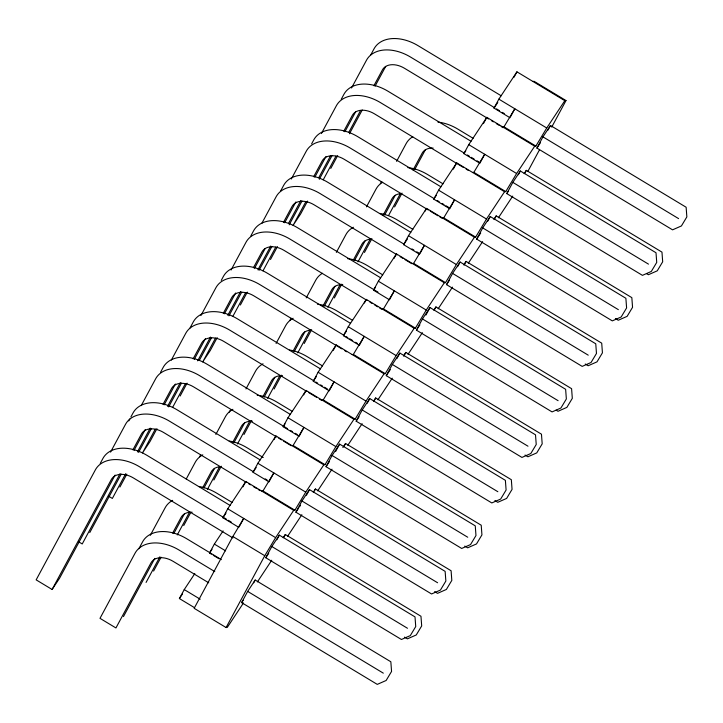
<?xml version="1.0" encoding="UTF-8"?>
<svg xmlns="http://www.w3.org/2000/svg" width="723" height="723" viewBox="0 0 723 723"><rect width="100%" height="100%" fill="white"/><g stroke="black" fill="none" stroke-linecap="round" stroke-linejoin="round"><path stroke-width="1.08" d="M100.226 463.461L102.892 458.509A37.307 25.432 33.5 0 1 146.896 455.3L230.041 505.413M110.556 452.11L125.486 424.374A37.307 25.432 33.5 0 1 169.489 421.166L253.601 471.857M128.748 420.922L129.815 418.933M130.881 416.954L133.023 412.996A37.307 25.432 33.5 0 1 177.027 409.787L260.163 459.891M141.211 405.603L155.617 378.852A37.307 25.432 33.5 0 1 199.611 375.653L287.591 428.667M160.479 372.426L163.145 367.474A37.307 25.432 33.5 0 1 207.149 364.265L290.284 414.378M171.333 360.09L185.739 333.339A37.307 25.432 33.5 0 1 229.742 330.131L313.845 380.822M190.068 327.908L193.267 321.961A37.307 25.432 33.5 0 1 237.271 318.753L320.416 368.857M226.371 519.123L139.367 466.678A37.307 25.432 33.5 0 0 95.364 469.887L36.15 579.864L52.11 589.48L111.324 479.512A18.653 12.716 33.5 0 1 133.321 477.903L232.905 537.921M115.12 475.065L59.638 578.102L52.11 589.48M200.922 315.562L215.861 287.817A37.307 25.432 33.5 0 1 259.864 284.618L343.976 335.309M221.256 280.407L223.389 276.439A37.307 25.432 33.5 0 1 267.393 273.231L350.538 323.344M120.108 473.619L82.232 543.958L78.482 541.699M132.915 449.842L141.446 433.99A18.653 12.716 33.5 0 1 163.452 432.39L246.588 482.494M89.76 532.58L121.238 474.125M134.044 450.348L145.242 429.543M231.053 270.041L245.983 242.304A37.307 25.432 33.5 0 1 289.986 239.096L377.966 292.119M250.854 235.879L253.52 230.926A37.307 25.432 33.5 0 1 297.524 227.718L380.66 277.822M125.694 473.673L112.354 498.445L108.604 496.186M137.433 451.884L150.23 428.106M163.037 404.329L171.568 388.477A18.653 12.716 33.5 0 1 193.574 386.868L276.719 436.981M119.891 487.067L126.823 474.189M138.563 452.39L151.36 428.612M164.166 404.835L175.373 384.03M261.708 223.534L276.114 196.783A37.307 25.432 33.5 0 1 320.117 193.583L404.22 244.275M280.443 191.351L283.642 185.404A37.307 25.432 33.5 0 1 327.646 182.205L410.791 232.309M155.282 429.155L142.485 452.932L150.013 441.545L156.945 428.667M167.555 406.362L180.361 382.584M193.158 358.807L201.699 342.955A18.653 12.716 33.5 0 1 223.696 341.355L306.841 391.459M291.297 179.015L306.236 151.27A37.307 25.432 33.5 0 1 350.239 148.061L434.342 198.753M168.685 406.877L181.491 383.1M194.288 359.322L205.495 338.509M311.631 143.85L313.764 139.891A37.307 25.432 33.5 0 1 357.768 136.683L440.913 186.796M172.607 407.411L185.413 383.633M197.677 360.849L210.483 337.072M223.29 313.294L231.821 297.442A18.653 12.716 33.5 0 1 253.818 295.834L341.798 348.857M321.419 133.493L336.358 105.757A37.307 25.432 33.5 0 1 380.361 102.549L464.473 153.24M180.135 396.032L187.076 383.154M199.34 360.361L211.613 337.578M224.419 313.8L235.617 292.996M341.22 99.331L343.886 94.37A37.307 25.432 33.5 0 1 387.889 91.17L471.035 141.274M215.535 338.12L202.729 361.898L210.266 350.519L217.198 337.632M227.808 315.327L240.605 291.55M253.411 267.772L261.943 251.92A18.653 12.716 33.5 0 1 283.949 250.321L367.085 300.425M351.55 87.98L366.48 60.235A37.307 25.432 33.5 0 1 410.483 57.027L494.595 107.718M228.938 315.843L241.735 292.065M254.541 268.287L265.205 248.468M370.818 54.803L374.017 48.857A37.307 25.432 33.5 0 1 418.021 45.648L501.156 95.761M232.86 316.376L245.657 292.598M257.93 269.815L270.727 246.037M283.533 222.259L292.074 206.407A18.653 12.716 33.5 0 1 314.071 204.799L397.216 254.912M240.388 304.998L247.32 292.119M259.06 270.321L271.857 246.543M284.663 222.765L295.87 201.961M262.982 270.863L275.779 247.085M288.585 223.308L300.858 200.515M313.655 176.737L322.196 160.886A18.653 12.716 33.5 0 1 344.193 159.286L428.305 209.977M270.51 259.485L277.442 246.597M289.182 224.808L301.988 201.03M314.785 177.252L325.992 156.448M305.91 201.563L293.104 225.341L300.632 213.963L307.573 201.084M318.707 177.786L330.447 155.987M343.786 131.225L352.318 115.373A18.653 12.716 33.5 0 1 374.324 113.764L463.262 167.375M319.304 179.286L332.11 155.508M344.916 131.731L355.58 111.92M323.226 179.828L336.032 156.051M348.838 132.273L360.569 110.474M373.908 85.703L382.44 69.851A18.653 12.716 33.5 0 1 404.446 68.251L488.549 118.943M330.763 168.45L337.695 155.572M349.435 133.773L362.232 109.995M375.038 86.218L385.702 66.399M138.843 548.775L142.567 541.87A37.307 25.432 33.5 0 1 186.57 538.662L221.337 559.62M150.285 535.345L165.16 507.736A37.307 25.432 33.5 0 1 172.652 500.361M186.254 478.978L195.282 462.214A37.307 25.432 33.5 0 1 202.783 454.848M199.629 456.755L200.687 454.776M215.852 434.451L225.404 416.701A37.307 25.432 33.5 0 1 232.905 409.326M229.218 412.218L230.285 410.248M245.974 388.929L255.526 371.179A37.307 25.432 33.5 0 1 263.027 363.814M123.479 616.574L154.803 558.391M146.073 582.44L159.873 556.8M172.616 533.131L181.112 517.352A18.653 12.716 33.5 0 1 192.155 512.209M153.601 571.053L161.039 557.252M173.782 533.583L184.401 513.863M276.096 343.416L285.657 325.666A37.307 25.432 33.5 0 1 293.149 318.292M289.995 320.199L291.062 318.228M177.262 534.948L189.471 512.264M202.747 487.609L211.243 471.83A18.653 12.716 33.5 0 1 220.19 466.715M183.723 525.54L190.628 512.715M203.904 488.07L214.523 468.341M306.218 297.894L315.779 280.144A37.307 25.432 33.5 0 1 322.395 273.276M207.384 489.426L219.593 466.751M232.869 442.096L241.365 426.317A18.653 12.716 33.5 0 1 252.399 421.175M213.854 480.027L221.283 466.218M234.026 442.548L244.645 422.828M336.349 252.381L345.901 234.632A37.307 25.432 33.5 0 1 353.402 227.257M237.506 443.913L249.715 421.229M262.991 396.575L271.486 380.795A18.653 12.716 33.5 0 1 282.53 375.662M366.471 206.859L376.023 189.11A37.307 25.432 33.5 0 1 382.648 182.241M243.976 434.505L251.405 420.696M264.157 397.035L274.776 377.307M380.37 183.651L381.437 181.681M267.627 398.391L279.846 375.716M293.122 351.062L301.618 335.282A18.653 12.716 33.5 0 1 310.565 330.167M396.593 161.346L406.154 143.597A37.307 25.432 33.5 0 1 412.77 136.728M274.098 388.992L281.536 375.183M294.279 351.514L304.898 331.794M297.759 352.878L309.968 330.194M322.711 306.534L331.74 289.769A18.653 12.716 33.5 0 1 342.774 284.627M304.22 343.47L311.658 329.661M324.401 306.001L335.02 286.272M327.881 307.365L340.09 284.681M353.366 260.027L361.861 244.247A18.653 12.716 33.5 0 1 370.809 239.132M334.351 297.957L341.78 284.148M354.523 260.479L365.142 240.759M358.002 261.843L370.212 239.159M382.964 215.499L391.983 198.735A18.653 12.716 33.5 0 1 400.931 193.61M364.473 252.435L371.911 238.635M384.654 214.966L395.273 195.237M194.424 607.618L179.403 598.563L184.238 589.588L194.83 573.583M238.87 527.392L222.91 517.767L227.745 508.793L245.82 481.482L293.692 510.339L294.885 510.212L305.748 492.128L323.823 464.817L325.007 464.69L335.87 446.615L353.945 419.304L355.138 419.177L365.992 401.093L384.067 373.791L385.26 373.664L396.123 355.58L414.189 328.269L415.382 328.143L426.245 310.059L444.32 282.756L445.513 282.63L456.367 264.546L474.442 237.234L475.635 237.108L486.489 219.033L504.564 191.722L505.757 191.595L516.62 173.511L534.695 146.2L535.879 146.073L546.742 127.998L564.817 100.687L566.01 100.56L551.703 127.121M388.658 215.337L400.343 193.647M413.086 169.977L422.115 153.213A18.653 12.716 33.5 0 1 433.149 148.07M242.919 486.868L245.82 481.482M394.595 206.923L402.033 193.113M414.776 169.444L425.395 149.724M211.405 554.18L209.525 553.05L214.36 544.076L223.091 530.89M261.78 491.098L262.964 490.971L273.827 472.896L268.992 481.87L253.032 472.255L257.867 463.28L275.942 435.969L323.823 464.817M274.008 439.557L275.942 435.969M291.902 445.585L293.095 445.458L303.949 427.374L299.114 436.358L283.154 426.733L287.989 417.758L306.064 390.447L353.945 419.304M303.651 394.939L306.064 390.447M329.245 390.836L313.285 381.22L318.12 372.246L336.195 344.934L384.067 373.791M239.349 526.489L243.705 518.409L232.842 536.493L194.171 608.314L226.091 627.546L227.284 627.419L243.488 602.937M333.294 350.321L336.195 344.934M352.146 354.55L353.339 354.424L364.202 336.34L359.367 345.323L343.407 335.698L348.242 326.724L366.317 299.412L414.189 328.269M364.383 303.009L366.317 299.412M382.277 309.037L383.461 308.911L394.324 290.827L389.489 299.801L373.529 290.185L378.364 281.211L396.439 253.9L444.32 282.756M394.026 258.382L396.439 253.9M419.611 254.288L403.66 244.672L408.486 235.689L426.561 208.378L474.442 237.234M425.115 211.071L426.561 208.378M329.724 389.941L334.071 381.861L323.217 399.936L322.024 400.063M442.521 218.003L443.714 217.876L454.577 199.792L449.742 208.766L433.782 199.15L438.617 190.176L456.692 162.865L504.564 191.722M453.303 169.146L456.692 162.865M472.652 172.481L473.836 172.354L484.699 154.279L479.864 163.253L463.904 153.638L468.739 144.654L486.814 117.343L534.695 146.2M483.425 123.633L486.814 117.343M509.986 117.732L494.026 108.116L498.861 99.141L516.936 71.83L564.817 100.687M514.035 77.216L516.936 71.83M420.099 253.384L424.446 245.305L413.592 263.389L412.399 263.515M226.091 627.546L264.763 555.725L275.617 537.65L293.692 510.339M241.618 602.62L247.664 591.405L255.192 580.027L390.845 661.78L391.559 671.441L386.136 680.488L377.27 684.383L241.618 602.62L243.235 600.18M265.784 557.74L271.83 546.516L279.358 535.137L415.011 616.891L415.734 626.561L410.303 635.598L401.437 639.494L265.784 557.74L268.685 553.357M253.683 582.828L255.192 580.027M276.846 539.81L279.358 535.137M295.915 512.218L301.952 500.994L309.48 489.616L445.142 571.378L445.856 581.039L440.424 590.076L431.568 593.972L295.915 512.218L298.228 508.721M283.805 537.306L285.314 534.505L420.967 616.258L421.69 625.928L416.258 634.966L407.392 638.861L404.509 637.126M306.462 495.228L309.48 489.616M510.474 116.837L514.821 108.757L503.967 126.841L502.774 126.968M326.037 466.706L332.074 455.481L339.611 444.103L475.264 525.856L475.978 535.526L470.546 544.564L461.69 548.459L326.037 466.706L329.507 461.455M314.433 490.863L315.436 488.992L451.098 570.745L451.812 580.406L446.38 589.453L437.523 593.348L434.631 591.604M335.58 451.586L339.611 444.103M356.159 421.184L362.205 409.968L369.733 398.581L505.386 480.343L506.1 490.004L500.678 499.051L491.812 502.946L356.159 421.184L359.06 416.81M344.058 446.281L345.567 443.47L481.22 525.223L481.934 534.893L476.502 543.931L467.645 547.826L464.762 546.091M367.212 403.262L369.733 398.581M386.281 375.671L392.327 364.446L399.855 353.068L535.508 434.821L536.231 444.491L530.799 453.529L521.943 457.424L386.281 375.671L390.339 369.543M374.18 400.759L375.689 397.957L511.342 479.71L512.056 489.372L506.633 498.418L497.767 502.313L494.884 500.569M396.837 358.68L399.855 353.068M416.412 330.149L422.449 318.933L429.986 307.546L565.639 389.308L566.353 398.969L560.921 408.016L552.065 411.911L416.412 330.149L419.882 324.898M403.796 356.177L405.811 352.435L541.464 434.189L542.187 443.859L536.755 452.896L527.898 456.791L525.006 455.056M425.955 315.029L429.986 307.546M446.534 284.636L452.58 273.411L460.108 262.033L595.761 343.786L596.475 353.457L591.043 362.494L582.187 366.389L446.534 284.636L449.426 280.262M434.424 309.724L435.942 306.923L571.595 388.676L572.309 398.346L566.877 407.383L558.02 411.279L556.095 410.113M457.587 266.706L460.108 262.033M476.656 239.114L482.702 227.899L490.23 216.52L625.883 298.274L626.597 307.935L621.174 316.981L612.309 320.876L476.656 239.114L480.714 232.987M464.049 265.142L466.064 261.401L601.717 343.163L602.431 352.824L596.999 361.861L588.142 365.757L585.259 364.021M487.718 221.193L490.23 216.52M506.787 193.601L512.824 182.377L520.352 170.999L656.014 252.752L656.728 262.422L651.296 271.459L642.44 275.355L506.787 193.601L508.522 190.971M494.171 219.629L496.186 215.888L631.839 297.641L632.553 307.311L627.13 316.349L618.264 320.244L615.381 318.5M518.346 174.74L520.352 170.999M536.909 148.079L542.946 136.864L550.483 125.486L686.136 207.239L686.85 216.9L681.418 225.947L672.562 229.842L536.909 148.079L540.379 142.829M524.799 173.177L526.308 170.366L661.97 252.128L662.684 261.789L657.252 270.827L648.395 274.722L646.47 273.565M547.962 130.158L550.483 125.486M527.862 171.396L539.521 149.751M222.91 517.767L226.028 513.059M253.032 472.255L256.15 467.546M283.154 426.733L285.025 423.913M313.285 381.22L316.403 376.511M343.407 335.698L346.525 330.989M373.529 290.185L375.4 287.356M403.66 244.672L407.392 239.015M433.782 199.15L436.276 195.382M463.904 153.638L465.775 150.809M494.026 108.116L497.767 102.467M179.403 598.563L182.521 593.854M209.525 553.05L212.02 549.281M299.385 506.968L300.542 505.214M283.163 537.758L285.314 534.505M313.285 492.236L315.436 488.992M342.874 447.537L345.567 443.47M373.538 401.202L375.689 397.957M403.66 355.689L405.811 352.435M433.782 310.167L435.942 306.923M463.913 264.654L466.064 261.401M494.035 219.141L496.186 215.888M524.157 173.619L526.308 170.366M257.406 581.907L271.74 560.244M287.528 536.385L301.871 514.731M317.659 490.872L331.993 469.209M347.781 445.35L362.115 423.696M377.903 399.837L392.237 378.174M408.025 354.315L422.368 332.661M438.156 308.802L452.49 287.139M468.278 263.28L482.612 241.627M498.4 217.768L512.734 196.105M532.896 81.446L534.089 81.319L566.01 100.56M498.861 99.141L546.742 127.998M496.529 108.884L499.43 110.637M502.331 112.381L504.265 113.547M542.946 136.864L678.599 218.617M503.967 126.841L535.879 146.073M491.45 120.687L493.384 121.853M496.285 123.606L499.186 125.35M501.12 126.516L503.054 127.682M473.14 138.328L457.686 129.01A37.307 25.432 33.5 0 0 437.93 122.106M468.739 144.654L516.62 173.511M467.374 154.984L469.308 156.15M471.242 157.316L474.134 159.06M477.035 160.813L478.969 161.979M512.824 182.377L648.477 264.13M473.836 172.354L505.757 191.595M466.163 169.119L468.097 170.285M443.018 183.841L427.564 174.523A37.307 25.432 33.5 0 0 407.799 167.619M438.617 190.176L486.489 219.033M437.243 200.506L439.177 201.663M442.078 203.416L444.012 204.582M445.946 205.748L448.847 207.492M482.702 227.899L618.355 309.652M443.714 217.876L475.635 237.108M430.239 211.143L437.975 215.797M439.909 216.963L441.843 218.129M412.896 229.363L397.433 220.045A37.307 25.432 33.5 0 0 379.855 213.43M408.486 235.689L456.367 264.546M411.956 248.929L413.89 250.095M416.791 251.848L418.725 253.014M452.58 273.411L588.233 355.165M413.592 263.389L445.513 282.63M400.117 256.656L403.009 258.409M404.943 259.575L411.712 263.651M382.765 274.876L367.311 265.558A37.307 25.432 33.5 0 0 347.555 258.653M378.364 281.211L426.245 310.059M422.449 318.933L558.102 400.687M383.461 308.911L415.382 328.143M369.986 302.178L371.92 303.344M374.821 305.088L377.722 306.832M379.656 307.998L381.59 309.164M352.643 320.388L337.189 311.08A37.307 25.432 33.5 0 0 317.424 304.175M348.242 326.724L396.123 355.58M345.91 336.466L347.844 337.632M349.769 338.798L352.67 340.551M355.571 342.295L357.505 343.461M392.327 364.446L527.98 446.199M353.339 354.424L385.26 373.664M344.699 350.601L346.633 351.767M322.521 365.91L307.067 356.593A37.307 25.432 33.5 0 0 289.489 349.986M318.12 372.246L365.992 401.093M315.779 381.988L317.713 383.154M320.614 384.898L322.548 386.064M324.482 387.23L327.383 388.983M362.205 409.968L497.858 491.721M323.217 399.936L355.138 419.177M308.775 392.625L316.511 397.289M319.403 399.033L321.337 400.199M292.399 411.423L276.936 402.115A37.307 25.432 33.5 0 0 257.18 395.21M287.989 417.758L335.87 446.615M290.492 430.42L292.426 431.586M295.327 433.33L297.261 434.496M332.074 455.481L467.736 537.234M293.095 445.458L325.007 464.69M278.653 438.147L281.545 439.891M283.479 441.057L291.215 445.72M263.235 457.523L246.814 447.627A37.307 25.432 33.5 0 0 229.236 441.021M257.867 463.28L305.748 492.128M265.205 478.852L267.13 480.018M301.952 500.994L437.605 582.756M262.964 490.971L294.885 510.212M248.522 483.66L250.456 484.826M253.357 486.57L256.258 488.323M258.192 489.489L260.126 490.655M232.146 502.458L216.692 493.149A37.307 25.432 33.5 0 0 199.114 486.534M227.745 508.793L275.617 537.65M228.305 520.289L231.206 522.033M271.83 546.516L407.483 628.269M232.842 536.493L264.763 555.725M214.36 544.076L225.63 550.863M213.285 555.309L218.915 558.707M214.776 571.586L179.033 550.04A37.307 25.432 33.5 0 0 135.029 553.249L99.991 618.337L115.942 627.953L150.99 562.865A18.653 12.716 33.5 0 1 172.996 561.265L208.73 582.801M247.664 591.405L383.317 673.158M184.238 589.588L200.199 599.204"/></g></svg>
